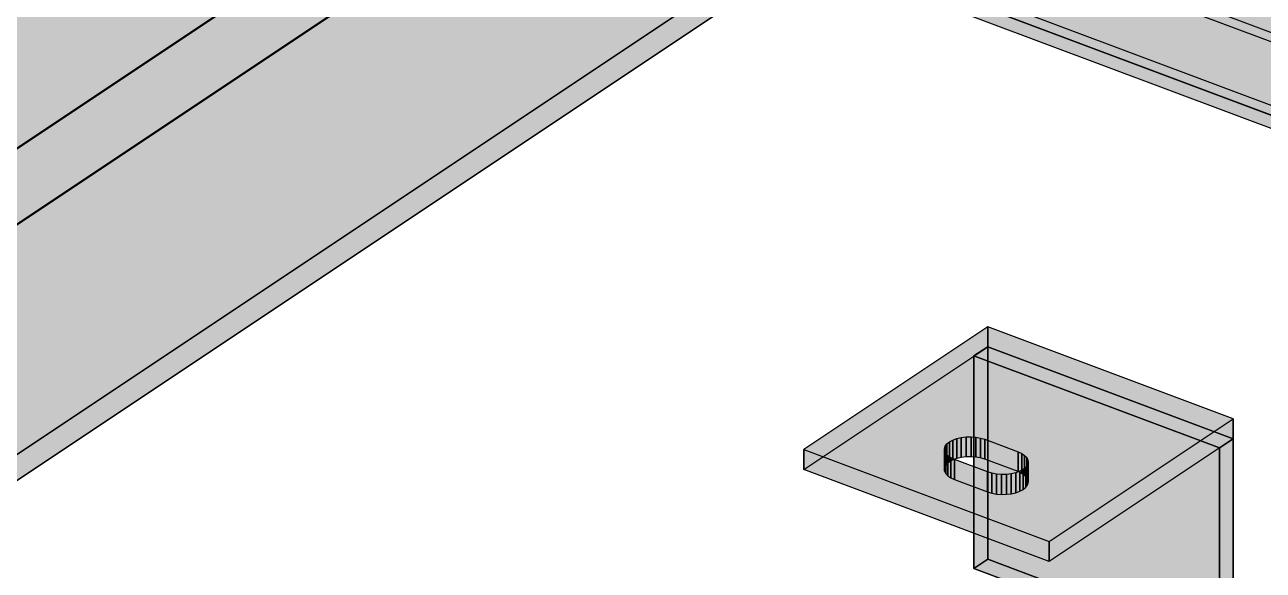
# Model space of a CAD drawing. Header units: millimetres. Extents: x 50 to 612415, y 2 to 4150.
# Drawn here: x 506663.6 to 506879.4, y 2864.5 to 2959.5 of the extents above; entities that cross this region are included whole.
import ezdxf

# ---------------------------------------------------------------- set-up
doc = ezdxf.new("R2010")
doc.units = ezdxf.units.MM
doc.layers.add('HATCH', color=8, linetype='Continuous', lineweight=9)
doc.layers.add('OUTLINE', color=7, linetype='Continuous', lineweight=25)

msp = doc.modelspace()

# ---------------------------------------------------------------- hatches: boundary and pattern name
at = {"layer": 'HATCH', "true_color": 0x617c87}
for points in [[(506234.497, 3209.559), (508123.825, 2501.062), (508101.371, 2486.092), (506212.044, 3194.59)], [(506213.647, 3208.392), (508102.975, 2499.894), (508101.371, 2498.825), (506212.044, 3207.322)], [(508123.825, 2498.747), (506234.497, 3207.244), (506212.044, 3192.275), (508101.371, 2483.778)], [(508102.975, 2487.162), (506213.647, 3195.659), (506212.044, 3194.59), (508101.371, 2486.092)]]:
    msp.add_hatch(color=145, dxfattribs=at).paths.add_polyline_path(points)
at = {"layer": 'HATCH', "true_color": 0x5b747f}
for points in [[(506213.647, 3208.392), (508102.975, 2499.894), (506213.647, 3196.933)], [(506212.044, 3195.863), (508101.371, 2498.825), (506212.044, 3207.322)], [(506212.044, 3195.863), (506212.044, 3194.59), (508101.371, 2486.092)], [(506212.044, 3195.863), (508101.371, 2486.092), (508101.371, 2487.366)], [(506212.044, 3195.863), (508101.371, 2487.366), (508101.371, 2498.825)], [(508102.975, 2487.162), (506213.647, 3195.659), (506213.647, 3196.933)], [(508102.975, 2488.435), (508102.975, 2487.162), (506213.647, 3196.933)], [(508102.975, 2499.894), (508102.975, 2488.435), (506213.647, 3196.933)], [(508101.371, 2486.092), (506212.044, 3194.59), (506212.044, 3192.275)], [(508101.371, 2486.092), (506212.044, 3192.275), (508101.371, 2483.778)]]:
    msp.add_hatch(color=147, dxfattribs=at).paths.add_polyline_path(points)
at = {"layer": 'HATCH', "true_color": 0x46848e}
for points in [[(506520.516, 2830.237), (506520.516, 2888.11), (506899.023, 3140.448), (506899.023, 3082.575)], [(506522.655, 2884.994), (506522.655, 2831.75), (506901.162, 3084.088), (506901.162, 3137.332)], [(506563.285, 2872.072), (506563.285, 2814.198), (506941.792, 3066.536), (506941.792, 3124.41)], [(506561.147, 2817.315), (506561.147, 2870.559), (506939.654, 3122.897), (506939.654, 3069.653)], [(506799.318, 2882.083), (506831.394, 2903.468), (506831.394, 2906.94), (506799.318, 2885.556)], [(506831.394, 2866.429), (506828.989, 2864.825), (506828.989, 2901.864), (506831.394, 2903.468)], [(506874.164, 2887.429), (506842.087, 2866.045), (506842.087, 2869.517), (506874.164, 2890.902)], [(506871.758, 2848.786), (506874.164, 2850.39), (506874.164, 2887.429), (506871.758, 2885.825)], [(506837.809, 2881.055), (506837.298, 2881.404), (506837.298, 2884.876), (506837.809, 2884.527)], [(506824.445, 2880.973), (506824.956, 2880.624), (506824.956, 2884.097), (506824.445, 2884.445)]]:
    msp.add_hatch(color=145, dxfattribs=at).paths.add_polyline_path(points)
at = {"layer": 'HATCH', "true_color": 0x468f99}
for points in [[(506520.516, 2888.11), (506563.285, 2872.072), (506941.792, 3124.41), (506899.023, 3140.448)], [(506561.147, 2870.559), (506522.655, 2884.994), (506901.162, 3137.332), (506939.654, 3122.897)], [(506522.655, 2831.75), (506561.147, 2817.315), (506939.654, 3069.653), (506901.162, 3084.088)], [(506563.285, 2814.198), (506520.516, 2830.237), (506899.023, 3082.575), (506941.792, 3066.536)], [(506831.394, 2906.94), (506799.318, 2885.556), (506827.616, 2887.752)], [(506831.394, 2906.94), (506827.616, 2887.752), (506828.48, 2887.771)], [(506831.394, 2906.94), (506828.48, 2887.771), (506829.335, 2887.705)], [(506831.394, 2906.94), (506829.335, 2887.705), (506830.147, 2887.557)], [(506831.394, 2906.94), (506830.147, 2887.557), (506830.887, 2887.333)], [(506831.394, 2906.94), (506830.887, 2887.333), (506836.66, 2885.168)], [(506874.164, 2890.902), (506831.394, 2906.94), (506838.38, 2883.716)], [(506831.394, 2906.94), (506836.66, 2885.168), (506837.298, 2884.876)], [(506831.394, 2906.94), (506837.298, 2884.876), (506837.809, 2884.527)], [(506831.394, 2906.94), (506837.809, 2884.527), (506838.175, 2884.136)], [(506831.394, 2906.94), (506838.175, 2884.136), (506838.38, 2883.716)], [(506827.616, 2884.28), (506799.318, 2882.083), (506831.394, 2903.468)], [(506828.48, 2884.299), (506827.616, 2884.28), (506831.394, 2903.468)], [(506829.335, 2884.233), (506828.48, 2884.299), (506831.394, 2903.468)], [(506831.394, 2903.468), (506828.989, 2901.864), (506871.758, 2885.825)], [(506830.147, 2884.085), (506829.335, 2884.233), (506831.394, 2903.468)], [(506830.887, 2883.861), (506830.147, 2884.085), (506831.394, 2903.468)], [(506836.66, 2881.696), (506830.887, 2883.861), (506831.394, 2903.468)], [(506831.394, 2903.468), (506871.758, 2885.825), (506874.164, 2887.429)], [(506838.38, 2880.243), (506831.394, 2903.468), (506874.164, 2887.429)], [(506837.298, 2881.404), (506836.66, 2881.696), (506831.394, 2903.468)], [(506837.809, 2881.055), (506837.298, 2881.404), (506831.394, 2903.468)], [(506838.175, 2880.663), (506837.809, 2881.055), (506831.394, 2903.468)], [(506838.38, 2880.243), (506838.175, 2880.663), (506831.394, 2903.468)], [(506874.164, 2890.902), (506836.958, 2881.762), (506836.261, 2881.506)], [(506842.087, 2869.517), (506874.164, 2890.902), (506836.261, 2881.506)], [(506874.164, 2890.902), (506837.542, 2882.081), (506836.958, 2881.762)], [(506874.164, 2890.902), (506837.991, 2882.45), (506837.542, 2882.081)], [(506874.164, 2890.902), (506838.287, 2882.856), (506837.991, 2882.45)], [(506874.164, 2890.902), (506838.418, 2883.284), (506838.287, 2882.856)], [(506874.164, 2890.902), (506838.38, 2883.716), (506838.418, 2883.284)], [(506799.318, 2885.556), (506826.777, 2887.649), (506827.616, 2887.752)], [(506799.318, 2885.556), (506825.993, 2887.467), (506826.777, 2887.649)], [(506799.318, 2885.556), (506825.296, 2887.211), (506825.993, 2887.467)], [(506799.318, 2885.556), (506824.712, 2886.892), (506825.296, 2887.211)], [(506824.263, 2886.522), (506824.712, 2886.892), (506799.318, 2885.556)], [(506836.261, 2878.034), (506836.958, 2878.289), (506874.164, 2887.429)], [(506836.261, 2878.034), (506874.164, 2887.429), (506842.087, 2866.045)], [(506836.958, 2878.289), (506837.542, 2878.608), (506874.164, 2887.429)], [(506837.542, 2878.608), (506837.991, 2878.978), (506874.164, 2887.429)], [(506837.991, 2878.978), (506838.287, 2879.384), (506874.164, 2887.429)], [(506838.287, 2879.384), (506838.418, 2879.811), (506874.164, 2887.429)], [(506838.418, 2879.811), (506838.38, 2880.243), (506874.164, 2887.429)], [(506823.968, 2886.116), (506824.263, 2886.522), (506799.318, 2885.556)], [(506823.836, 2885.689), (506823.968, 2886.116), (506799.318, 2885.556)], [(506823.874, 2885.257), (506823.836, 2885.689), (506799.318, 2885.556)], [(506799.318, 2885.556), (506824.08, 2884.837), (506823.874, 2885.257)], [(506799.318, 2885.556), (506824.445, 2884.445), (506824.08, 2884.837)], [(506799.318, 2885.556), (506842.087, 2869.517), (506824.445, 2884.445)], [(506827.616, 2884.28), (506826.777, 2884.177), (506799.318, 2882.083)], [(506826.777, 2884.177), (506825.993, 2883.994), (506799.318, 2882.083)], [(506825.993, 2883.994), (506825.296, 2883.738), (506799.318, 2882.083)], [(506825.296, 2883.738), (506824.712, 2883.42), (506799.318, 2882.083)], [(506799.318, 2882.083), (506824.712, 2883.42), (506824.263, 2883.05)], [(506799.318, 2882.083), (506824.263, 2883.05), (506823.968, 2882.644)], [(506799.318, 2882.083), (506823.968, 2882.644), (506823.836, 2882.217)], [(506842.087, 2869.517), (506824.956, 2884.097), (506824.445, 2884.445)], [(506842.087, 2869.517), (506825.594, 2883.805), (506824.956, 2884.097)], [(506842.087, 2869.517), (506831.368, 2881.64), (506825.594, 2883.805)], [(506799.318, 2882.083), (506823.836, 2882.217), (506823.874, 2881.785)], [(506823.874, 2881.785), (506824.08, 2881.365), (506799.318, 2882.083)], [(506824.08, 2881.365), (506824.445, 2880.973), (506799.318, 2882.083)], [(506824.445, 2880.973), (506842.087, 2866.045), (506799.318, 2882.083)], [(506824.445, 2880.973), (506824.956, 2880.624), (506842.087, 2866.045)], [(506824.956, 2880.624), (506825.594, 2880.332), (506842.087, 2866.045)], [(506825.594, 2880.332), (506831.368, 2878.167), (506842.087, 2866.045)], [(506842.087, 2869.517), (506832.107, 2881.415), (506831.368, 2881.64)], [(506842.087, 2869.517), (506832.919, 2881.267), (506832.107, 2881.415)], [(506842.087, 2869.517), (506833.774, 2881.202), (506832.919, 2881.267)], [(506842.087, 2869.517), (506834.638, 2881.221), (506833.774, 2881.202)], [(506842.087, 2869.517), (506835.478, 2881.323), (506834.638, 2881.221)], [(506842.087, 2869.517), (506836.261, 2881.506), (506835.478, 2881.323)], [(506831.368, 2878.167), (506832.107, 2877.943), (506842.087, 2866.045)], [(506832.107, 2877.943), (506832.919, 2877.795), (506842.087, 2866.045)], [(506832.919, 2877.795), (506833.774, 2877.729), (506842.087, 2866.045)], [(506833.774, 2877.729), (506834.638, 2877.748), (506842.087, 2866.045)], [(506834.638, 2877.748), (506835.478, 2877.851), (506842.087, 2866.045)], [(506835.478, 2877.851), (506836.261, 2878.034), (506842.087, 2866.045)], [(506871.758, 2848.786), (506828.989, 2864.825), (506831.394, 2866.429)], [(506874.164, 2850.39), (506871.758, 2848.786), (506831.394, 2866.429)]]:
    msp.add_hatch(color=135, dxfattribs=at).paths.add_polyline_path(points)
at = {"layer": 'HATCH', "true_color": 0x468690}
for points in [[(506831.394, 2903.468), (506874.164, 2887.429), (506874.164, 2890.902), (506831.394, 2906.94)], [(506828.989, 2864.825), (506871.758, 2848.786), (506871.758, 2885.825), (506828.989, 2901.864)], [(506874.164, 2850.39), (506831.394, 2866.429), (506831.394, 2903.468), (506874.164, 2887.429)], [(506825.993, 2883.994), (506825.296, 2883.738), (506825.296, 2887.211), (506825.993, 2887.467)], [(506836.66, 2881.696), (506830.887, 2883.861), (506830.887, 2887.333), (506836.66, 2885.168)], [(506842.087, 2866.045), (506799.318, 2882.083), (506799.318, 2885.556), (506842.087, 2869.517)], [(506825.594, 2880.332), (506831.368, 2878.167), (506831.368, 2881.64), (506825.594, 2883.805)], [(506836.261, 2878.034), (506836.958, 2878.289), (506836.958, 2881.762), (506836.261, 2881.506)]]:
    msp.add_hatch(color=145, dxfattribs=at).paths.add_polyline_path(points)
at = {"layer": 'HATCH', "true_color": 0x46848d}
for points in [[(506824.712, 2883.42), (506824.263, 2883.05), (506824.263, 2886.522), (506824.712, 2886.892)], [(506837.542, 2878.608), (506837.991, 2878.978), (506837.991, 2882.45), (506837.542, 2882.081)]]:
    msp.add_hatch(color=145, dxfattribs=at).paths.add_polyline_path(points)
at = {"layer": 'HATCH', "true_color": 0x46858f}
for points in [[(506825.296, 2883.738), (506824.712, 2883.42), (506824.712, 2886.892), (506825.296, 2887.211)], [(506836.958, 2878.289), (506837.542, 2878.608), (506837.542, 2882.081), (506836.958, 2881.762)]]:
    msp.add_hatch(color=145, dxfattribs=at).paths.add_polyline_path(points)
at = {"layer": 'HATCH', "true_color": 0x468791}
for points in [[(506826.777, 2884.177), (506825.993, 2883.994), (506825.993, 2887.467), (506826.777, 2887.649)], [(506830.147, 2884.085), (506829.335, 2884.233), (506829.335, 2887.705), (506830.147, 2887.557)], [(506830.887, 2883.861), (506830.147, 2884.085), (506830.147, 2887.557), (506830.887, 2887.333)], [(506831.368, 2878.167), (506832.107, 2877.943), (506832.107, 2881.415), (506831.368, 2881.64)], [(506832.107, 2877.943), (506832.919, 2877.795), (506832.919, 2881.267), (506832.107, 2881.415)], [(506835.478, 2877.851), (506836.261, 2878.034), (506836.261, 2881.506), (506835.478, 2881.323)]]:
    msp.add_hatch(color=145, dxfattribs=at).paths.add_polyline_path(points)
at = {"layer": 'HATCH', "true_color": 0x468892}
for points in [[(506827.616, 2884.28), (506826.777, 2884.177), (506826.777, 2887.649), (506827.616, 2887.752)], [(506828.48, 2884.299), (506827.616, 2884.28), (506827.616, 2887.752), (506828.48, 2887.771)], [(506829.335, 2884.233), (506828.48, 2884.299), (506828.48, 2887.771), (506829.335, 2887.705)], [(506832.919, 2877.795), (506833.774, 2877.729), (506833.774, 2881.202), (506832.919, 2881.267)], [(506833.774, 2877.729), (506834.638, 2877.748), (506834.638, 2881.221), (506833.774, 2881.202)], [(506834.638, 2877.748), (506835.478, 2877.851), (506835.478, 2881.323), (506834.638, 2881.221)]]:
    msp.add_hatch(color=145, dxfattribs=at).paths.add_polyline_path(points)
at = {"layer": 'HATCH', "true_color": 0x46808a}
for points in [[(506823.968, 2882.644), (506823.836, 2882.217), (506823.836, 2885.689), (506823.968, 2886.116)], [(506838.287, 2879.384), (506838.418, 2879.811), (506838.418, 2883.284), (506838.287, 2882.856)]]:
    msp.add_hatch(color=137, dxfattribs=at).paths.add_polyline_path(points)
at = {"layer": 'HATCH', "true_color": 0x467f89}
for points in [[(506823.836, 2882.217), (506823.874, 2881.785), (506823.874, 2885.257), (506823.836, 2885.689)], [(506838.418, 2879.811), (506838.38, 2880.243), (506838.38, 2883.716), (506838.418, 2883.284)]]:
    msp.add_hatch(color=137, dxfattribs=at).paths.add_polyline_path(points)
at = {"layer": 'HATCH', "true_color": 0x46818b}
for points in [[(506823.874, 2881.785), (506824.08, 2881.365), (506824.08, 2884.837), (506823.874, 2885.257)], [(506838.38, 2880.243), (506838.175, 2880.663), (506838.175, 2884.136), (506838.38, 2883.716)]]:
    msp.add_hatch(color=137, dxfattribs=at).paths.add_polyline_path(points)
at = {"layer": 'HATCH', "true_color": 0x46828c}
for points in [[(506824.263, 2883.05), (506823.968, 2882.644), (506823.968, 2886.116), (506824.263, 2886.522)], [(506837.991, 2878.978), (506838.287, 2879.384), (506838.287, 2882.856), (506837.991, 2882.45)]]:
    msp.add_hatch(color=145, dxfattribs=at).paths.add_polyline_path(points)
at = {"layer": 'HATCH', "true_color": 0x46838c}
for points in [[(506824.08, 2881.365), (506824.445, 2880.973), (506824.445, 2884.445), (506824.08, 2884.837)], [(506838.175, 2880.663), (506837.809, 2881.055), (506837.809, 2884.527), (506838.175, 2884.136)]]:
    msp.add_hatch(color=145, dxfattribs=at).paths.add_polyline_path(points)
at = {"layer": 'HATCH', "true_color": 0x46868f}
for points in [[(506837.298, 2881.404), (506836.66, 2881.696), (506836.66, 2885.168), (506837.298, 2884.876)], [(506824.956, 2880.624), (506825.594, 2880.332), (506825.594, 2883.805), (506824.956, 2884.097)]]:
    msp.add_hatch(color=145, dxfattribs=at).paths.add_polyline_path(points)

# ---------------------------------------------------------------- linework, layer by layer
at = {"layer": 'OUTLINE', "color": 139, "true_color": 0x42544a}
for p, q in [((506213.647, 3208.392), (508102.975, 2499.894)), ((506213.647, 3208.392), (508102.975, 2499.894)), ((508101.371, 2498.825), (506212.044, 3207.322)), ((508101.371, 2498.825), (506212.044, 3207.322)), ((508102.975, 2487.162), (506213.647, 3195.659)), ((508102.975, 2487.162), (506213.647, 3195.659)), ((508101.371, 2486.092), (506212.044, 3194.59)), ((506212.044, 3194.59), (508101.371, 2486.092)), ((508101.371, 2486.092), (506212.044, 3194.59)), ((506212.044, 3194.59), (508101.371, 2486.092)), ((506212.044, 3192.275), (508101.371, 2483.778)), ((506212.044, 3192.275), (508101.371, 2483.778)), ((506941.792, 3124.41), (506563.285, 2872.072)), ((506563.285, 2872.072), (506941.792, 3124.41)), ((506561.147, 2870.559), (506939.654, 3122.897)), ((506939.654, 3122.897), (506561.147, 2870.559)), ((506901.162, 3084.088), (506522.655, 2831.75)), ((506522.655, 2831.75), (506901.162, 3084.088)), ((506520.516, 2830.237), (506899.023, 3082.575)), ((506899.023, 3082.575), (506520.516, 2830.237)), ((506561.147, 2817.315), (506939.654, 3069.653)), ((506939.654, 3069.653), (506561.147, 2817.315)), ((506941.792, 3066.536), (506563.285, 2814.198)), ((506563.285, 2814.198), (506941.792, 3066.536)), ((506831.394, 2906.94), (506799.318, 2885.556)), ((506831.394, 2906.94), (506799.318, 2885.556)), ((506874.164, 2890.902), (506831.394, 2906.94)), ((506831.394, 2906.94), (506831.394, 2903.468)), ((506831.394, 2903.468), (506831.394, 2906.94)), ((506874.164, 2890.902), (506831.394, 2906.94)), ((506799.318, 2882.083), (506831.394, 2903.468)), ((506799.318, 2882.083), (506831.394, 2903.468)), ((506828.989, 2901.864), (506831.394, 2903.468)), ((506831.394, 2903.468), (506828.989, 2901.864)), ((506828.989, 2864.825), (506828.989, 2901.864)), ((506871.758, 2885.825), (506828.989, 2901.864)), ((506828.989, 2901.864), (506828.989, 2864.825)), ((506828.989, 2901.864), (506871.758, 2885.825)), ((506831.394, 2903.468), (506831.394, 2866.429)), ((506831.394, 2866.429), (506831.394, 2903.468)), ((506831.394, 2903.468), (506874.164, 2887.429)), ((506831.394, 2903.468), (506874.164, 2887.429)), ((506874.164, 2887.429), (506831.394, 2903.468)), ((506831.394, 2903.468), (506874.164, 2887.429)), ((506842.087, 2869.517), (506874.164, 2890.902)), ((506842.087, 2869.517), (506874.164, 2890.902)), ((506874.164, 2887.429), (506874.164, 2890.902)), ((506874.164, 2890.902), (506874.164, 2887.429)), ((506824.263, 2886.522), (506824.712, 2886.892)), ((506824.263, 2886.522), (506824.712, 2886.892)), ((506824.712, 2886.892), (506825.296, 2887.211)), ((506824.712, 2886.892), (506825.296, 2887.211)), ((506824.712, 2883.42), (506824.712, 2886.892)), ((506824.712, 2886.892), (506824.712, 2883.42)), ((506825.296, 2887.211), (506825.993, 2887.467)), ((506825.296, 2887.211), (506825.993, 2887.467)), ((506825.296, 2883.738), (506825.296, 2887.211)), ((506825.296, 2887.211), (506825.296, 2883.738)), ((506825.993, 2887.467), (506826.777, 2887.649)), ((506825.993, 2887.467), (506826.777, 2887.649)), ((506825.993, 2883.994), (506825.993, 2887.467)), ((506825.993, 2887.467), (506825.993, 2883.994)), ((506826.777, 2887.649), (506827.616, 2887.752)), ((506826.777, 2887.649), (506827.616, 2887.752)), ((506826.777, 2884.177), (506826.777, 2887.649)), ((506826.777, 2887.649), (506826.777, 2884.177)), ((506827.616, 2887.752), (506828.48, 2887.771)), ((506827.616, 2887.752), (506828.48, 2887.771)), ((506827.616, 2884.28), (506827.616, 2887.752)), ((506827.616, 2887.752), (506827.616, 2884.28)), ((506828.48, 2887.771), (506829.335, 2887.705)), ((506828.48, 2887.771), (506828.48, 2884.299)), ((506828.48, 2884.299), (506828.48, 2887.771)), ((506828.48, 2887.771), (506829.335, 2887.705)), ((506829.335, 2887.705), (506830.147, 2887.557)), ((506829.335, 2887.705), (506829.335, 2884.233)), ((506829.335, 2884.233), (506829.335, 2887.705)), ((506829.335, 2887.705), (506830.147, 2887.557)), ((506830.147, 2887.557), (506830.887, 2887.333)), ((506830.147, 2887.557), (506830.147, 2884.085)), ((506830.147, 2884.085), (506830.147, 2887.557)), ((506830.147, 2887.557), (506830.887, 2887.333)), ((506830.887, 2887.333), (506836.66, 2885.168)), ((506830.887, 2887.333), (506830.887, 2883.861)), ((506830.887, 2883.861), (506830.887, 2887.333)), ((506830.887, 2887.333), (506836.66, 2885.168)), ((506874.164, 2887.429), (506842.087, 2866.045)), ((506874.164, 2887.429), (506842.087, 2866.045)), ((506874.164, 2887.429), (506871.758, 2885.825)), ((506871.758, 2885.825), (506874.164, 2887.429)), ((506874.164, 2887.429), (506874.164, 2850.39)), ((506874.164, 2850.39), (506874.164, 2887.429)), ((506799.318, 2885.556), (506799.318, 2882.083)), ((506799.318, 2885.556), (506842.087, 2869.517)), ((506799.318, 2882.083), (506799.318, 2885.556)), ((506799.318, 2885.556), (506842.087, 2869.517)), ((506823.836, 2885.689), (506823.968, 2886.116)), ((506823.836, 2885.689), (506823.968, 2886.116)), ((506823.836, 2882.217), (506823.836, 2885.689)), ((506823.874, 2885.257), (506823.836, 2885.689)), ((506823.836, 2885.689), (506823.836, 2882.217)), ((506823.874, 2885.257), (506823.836, 2885.689)), ((506823.874, 2881.785), (506823.874, 2885.257)), ((506824.08, 2884.837), (506823.874, 2885.257)), ((506823.874, 2885.257), (506823.874, 2881.785)), ((506824.08, 2884.837), (506823.874, 2885.257)), ((506823.968, 2886.116), (506824.263, 2886.522)), ((506823.968, 2886.116), (506824.263, 2886.522)), ((506823.968, 2882.644), (506823.968, 2886.116)), ((506823.968, 2886.116), (506823.968, 2882.644)), ((506824.08, 2881.365), (506824.08, 2884.837)), ((506824.445, 2884.445), (506824.08, 2884.837)), ((506824.08, 2884.837), (506824.08, 2881.365)), ((506824.445, 2884.445), (506824.08, 2884.837)), ((506824.263, 2883.05), (506824.263, 2886.522)), ((506824.263, 2886.522), (506824.263, 2883.05)), ((506836.66, 2885.168), (506837.298, 2884.876)), ((506836.66, 2885.168), (506836.66, 2881.696)), ((506836.66, 2881.696), (506836.66, 2885.168)), ((506836.66, 2885.168), (506837.298, 2884.876)), ((506837.298, 2884.876), (506837.809, 2884.527)), ((506837.298, 2884.876), (506837.298, 2881.404)), ((506837.298, 2881.404), (506837.298, 2884.876)), ((506837.298, 2884.876), (506837.809, 2884.527)), ((506871.758, 2848.786), (506871.758, 2885.825)), ((506871.758, 2885.825), (506871.758, 2848.786)), ((506823.968, 2882.644), (506823.836, 2882.217)), ((506823.968, 2882.644), (506823.836, 2882.217)), ((506824.263, 2883.05), (506823.968, 2882.644)), ((506824.263, 2883.05), (506823.968, 2882.644)), ((506824.712, 2883.42), (506824.263, 2883.05)), ((506824.712, 2883.42), (506824.263, 2883.05)), ((506824.445, 2880.973), (506824.445, 2884.445)), ((506824.956, 2884.097), (506824.445, 2884.445)), ((506824.445, 2884.445), (506824.445, 2880.973)), ((506824.956, 2884.097), (506824.445, 2884.445)), ((506825.296, 2883.738), (506824.712, 2883.42)), ((506825.296, 2883.738), (506824.712, 2883.42)), ((506824.956, 2880.624), (506824.956, 2884.097)), ((506825.594, 2883.805), (506824.956, 2884.097)), ((506824.956, 2884.097), (506824.956, 2880.624)), ((506825.594, 2883.805), (506824.956, 2884.097)), ((506825.993, 2883.994), (506825.296, 2883.738)), ((506825.993, 2883.994), (506825.296, 2883.738)), ((506825.594, 2880.332), (506825.594, 2883.805)), ((506831.368, 2881.64), (506825.594, 2883.805)), ((506825.594, 2883.805), (506825.594, 2880.332)), ((506831.368, 2881.64), (506825.594, 2883.805)), ((506826.777, 2884.177), (506825.993, 2883.994)), ((506826.777, 2884.177), (506825.993, 2883.994)), ((506827.616, 2884.28), (506826.777, 2884.177)), ((506827.616, 2884.28), (506826.777, 2884.177)), ((506828.48, 2884.299), (506827.616, 2884.28)), ((506828.48, 2884.299), (506827.616, 2884.28)), ((506829.335, 2884.233), (506828.48, 2884.299)), ((506829.335, 2884.233), (506828.48, 2884.299)), ((506830.147, 2884.085), (506829.335, 2884.233)), ((506830.147, 2884.085), (506829.335, 2884.233)), ((506830.887, 2883.861), (506830.147, 2884.085)), ((506830.887, 2883.861), (506830.147, 2884.085)), ((506836.66, 2881.696), (506830.887, 2883.861)), ((506836.66, 2881.696), (506830.887, 2883.861)), ((506837.991, 2882.45), (506837.542, 2882.081)), ((506837.991, 2882.45), (506837.542, 2882.081)), ((506837.809, 2884.527), (506838.175, 2884.136)), ((506837.809, 2884.527), (506837.809, 2881.055)), ((506837.809, 2881.055), (506837.809, 2884.527)), ((506837.809, 2884.527), (506838.175, 2884.136)), ((506838.287, 2882.856), (506837.991, 2882.45)), ((506838.287, 2882.856), (506837.991, 2882.45)), ((506837.991, 2882.45), (506837.991, 2878.978)), ((506837.991, 2878.978), (506837.991, 2882.45)), ((506838.175, 2884.136), (506838.38, 2883.716)), ((506838.175, 2884.136), (506838.175, 2880.663)), ((506838.175, 2880.663), (506838.175, 2884.136)), ((506838.175, 2884.136), (506838.38, 2883.716)), ((506838.418, 2883.284), (506838.287, 2882.856)), ((506838.418, 2883.284), (506838.287, 2882.856)), ((506838.287, 2882.856), (506838.287, 2879.384)), ((506838.287, 2879.384), (506838.287, 2882.856)), ((506838.38, 2883.716), (506838.418, 2883.284)), ((506838.38, 2883.716), (506838.38, 2880.243)), ((506838.38, 2880.243), (506838.38, 2883.716)), ((506838.38, 2883.716), (506838.418, 2883.284)), ((506838.418, 2883.284), (506838.418, 2879.811)), ((506838.418, 2879.811), (506838.418, 2883.284)), ((506842.087, 2866.045), (506799.318, 2882.083)), ((506842.087, 2866.045), (506799.318, 2882.083)), ((506823.836, 2882.217), (506823.874, 2881.785)), ((506823.836, 2882.217), (506823.874, 2881.785)), ((506823.874, 2881.785), (506824.08, 2881.365)), ((506823.874, 2881.785), (506824.08, 2881.365)), ((506824.08, 2881.365), (506824.445, 2880.973)), ((506824.08, 2881.365), (506824.445, 2880.973)), ((506824.445, 2880.973), (506824.956, 2880.624)), ((506824.445, 2880.973), (506824.956, 2880.624)), ((506824.956, 2880.624), (506825.594, 2880.332)), ((506824.956, 2880.624), (506825.594, 2880.332)), ((506825.594, 2880.332), (506831.368, 2878.167)), ((506825.594, 2880.332), (506831.368, 2878.167)), ((506831.368, 2878.167), (506831.368, 2881.64)), ((506832.107, 2881.415), (506831.368, 2881.64)), ((506831.368, 2881.64), (506831.368, 2878.167)), ((506832.107, 2881.415), (506831.368, 2881.64)), ((506832.107, 2877.943), (506832.107, 2881.415)), ((506832.919, 2881.267), (506832.107, 2881.415)), ((506832.107, 2881.415), (506832.107, 2877.943)), ((506832.919, 2881.267), (506832.107, 2881.415)), ((506832.919, 2877.795), (506832.919, 2881.267)), ((506833.774, 2881.202), (506832.919, 2881.267)), ((506832.919, 2881.267), (506832.919, 2877.795)), ((506833.774, 2881.202), (506832.919, 2881.267)), ((506834.638, 2881.221), (506833.774, 2881.202)), ((506834.638, 2881.221), (506833.774, 2881.202)), ((506833.774, 2877.729), (506833.774, 2881.202)), ((506833.774, 2881.202), (506833.774, 2877.729)), ((506835.478, 2881.323), (506834.638, 2881.221)), ((506835.478, 2881.323), (506834.638, 2881.221)), ((506834.638, 2881.221), (506834.638, 2877.748)), ((506834.638, 2877.748), (506834.638, 2881.221)), ((506836.261, 2881.506), (506835.478, 2881.323)), ((506836.261, 2881.506), (506835.478, 2881.323)), ((506835.478, 2881.323), (506835.478, 2877.851)), ((506835.478, 2877.851), (506835.478, 2881.323)), ((506836.958, 2881.762), (506836.261, 2881.506)), ((506836.958, 2881.762), (506836.261, 2881.506)), ((506836.261, 2881.506), (506836.261, 2878.034)), ((506836.261, 2878.034), (506836.261, 2881.506)), ((506837.298, 2881.404), (506836.66, 2881.696)), ((506837.298, 2881.404), (506836.66, 2881.696)), ((506837.542, 2882.081), (506836.958, 2881.762)), ((506837.542, 2882.081), (506836.958, 2881.762)), ((506836.958, 2881.762), (506836.958, 2878.289)), ((506836.958, 2878.289), (506836.958, 2881.762)), ((506837.809, 2881.055), (506837.298, 2881.404)), ((506837.809, 2881.055), (506837.298, 2881.404)), ((506837.542, 2882.081), (506837.542, 2878.608)), ((506837.542, 2878.608), (506837.542, 2882.081)), ((506838.175, 2880.663), (506837.809, 2881.055)), ((506838.175, 2880.663), (506837.809, 2881.055)), ((506838.38, 2880.243), (506838.175, 2880.663)), ((506838.38, 2880.243), (506838.175, 2880.663)), ((506831.368, 2878.167), (506832.107, 2877.943)), ((506831.368, 2878.167), (506832.107, 2877.943)), ((506836.261, 2878.034), (506836.958, 2878.289)), ((506836.261, 2878.034), (506836.958, 2878.289)), ((506836.958, 2878.289), (506837.542, 2878.608)), ((506836.958, 2878.289), (506837.542, 2878.608)), ((506837.542, 2878.608), (506837.991, 2878.978)), ((506837.542, 2878.608), (506837.991, 2878.978)), ((506837.991, 2878.978), (506838.287, 2879.384)), ((506837.991, 2878.978), (506838.287, 2879.384)), ((506838.287, 2879.384), (506838.418, 2879.811)), ((506838.287, 2879.384), (506838.418, 2879.811)), ((506838.418, 2879.811), (506838.38, 2880.243)), ((506838.418, 2879.811), (506838.38, 2880.243)), ((506832.107, 2877.943), (506832.919, 2877.795)), ((506832.107, 2877.943), (506832.919, 2877.795)), ((506832.919, 2877.795), (506833.774, 2877.729)), ((506832.919, 2877.795), (506833.774, 2877.729)), ((506833.774, 2877.729), (506834.638, 2877.748)), ((506833.774, 2877.729), (506834.638, 2877.748)), ((506834.638, 2877.748), (506835.478, 2877.851)), ((506834.638, 2877.748), (506835.478, 2877.851)), ((506835.478, 2877.851), (506836.261, 2878.034)), ((506835.478, 2877.851), (506836.261, 2878.034)), ((506842.087, 2866.045), (506842.087, 2869.517)), ((506842.087, 2869.517), (506842.087, 2866.045)), ((506828.989, 2864.825), (506831.394, 2866.429)), ((506831.394, 2866.429), (506828.989, 2864.825)), ((506831.394, 2866.429), (506874.164, 2850.39)), ((506874.164, 2850.39), (506831.394, 2866.429)), ((506871.758, 2848.786), (506828.989, 2864.825)), ((506828.989, 2864.825), (506871.758, 2848.786))]:
    msp.add_line(p, q, dxfattribs=at)

doc.saveas('drawing.dxf')
